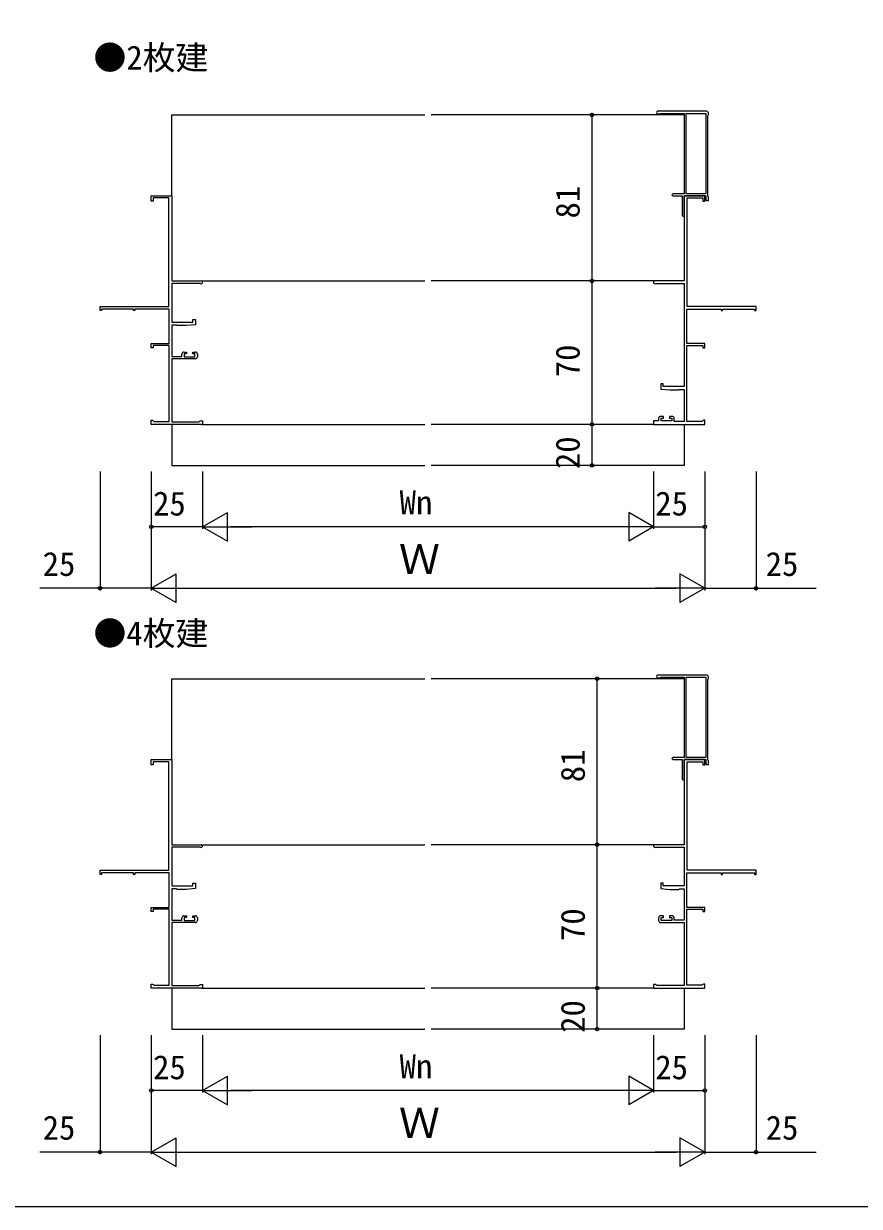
# Model space of a CAD drawing. Units: millimetres, scale not verified. Extents: x -700 to 700, y -1044 to 1038.
# Drawn here: x -312 to 95, y -1044 to -467 of the extents above; entities that cross this region are included whole.
import ezdxf
from ezdxf.enums import TextEntityAlignment as Align

# ---------------------------------------------------------------- set-up
doc = ezdxf.new("R2010")
doc.units = ezdxf.units.MM
doc.header["$LTSCALE"] = 6
for name, color, linetype in [('0-1_USER1', 3, 'Continuous'), ('0-2_YKK_11', 7, 'Continuous'), ('0-3_YKK_12', 2, 'Continuous'), ('0-4_YKK_D', 6, 'Continuous'), ('0-5_YKK_ZWAK', 7, 'Continuous')]:
    doc.layers.add(name, color=color, linetype=linetype)
doc.styles.add('ＭＳ ゴシック', font='')
doc.styles.get('ＭＳ ゴシック').set_extended_font_data('MS Gothic')

msp = doc.modelspace()

# ---------------------------------------------------------------- linework, layer by layer
at = {"layer": '0-2_YKK_11'}
for p, q in [((20.797, -509.35), (-2.853, -509.35)), ((-227.5, -627.851), (-227.5, -629.151)), ((20.797, -784.488), (-2.853, -784.488)), ((-227.5, -902.988), (-227.5, -904.288)), ((-2.5, -902.988), (-2.5, -904.288))]:
    msp.add_line(p, q, dxfattribs=at)
for points in [[(-2.853, -510.651), (-1.723, -510.651), (-1.463, -510.501), (-1.203, -510.351), (9.997, -510.351)], [(9.997, -510.351), (9.997, -549.651), (4.497, -549.651), (3.997, -550.151), (4.497, -550.651), (8.997, -550.651), (8.997, -560.151), (9.497, -560.651), (9.997, -560.151), (9.997, -550.651), (20.497, -550.651), (20.497, -552.951), (21.797, -552.951), (21.797, -551.251), (21.647, -550.991), (21.497, -550.731), (21.497, -540.651), (21.497, -511.57), (21.647, -511.31), (21.797, -511.051), (21.797, -510.35)], [(-241.4, -604.651), (-241.4, -551.651), (-249.1, -551.651), (-249.1, -553.151), (-250, -553.151), (-250, -550.651), (-240, -550.651), (-240, -592.151), (-225.7, -592.151)], [(11.4, -604.651), (11.4, -551.651), (19.1, -551.651), (19.1, -553.151), (20, -553.151), (20, -550.651), (10, -550.651), (10, -592.151), (-4.3, -592.151)], [(-226.12, -593.411), (-226.3, -593.351), (-240, -593.351), (-240, -612.251), (-229.7, -612.251), (-229.7, -610.951), (-228.5, -610.951), (-228.5, -613.557), (-233, -613.951), (-237.3, -613.951), (-237.494, -613.801), (-237.687, -613.651), (-240, -613.651), (-240, -628.951), (-235.1, -628.951), (-235.1, -627.851)], [(-3.88, -593.411), (-3.7, -593.351), (10, -593.351), (10, -643.651), (-0.3, -643.651), (-0.3, -642.351), (-1.5, -642.351), (-1.5, -644.957), (3, -645.351), (7.3, -645.351), (7.494, -645.201), (7.687, -645.051), (10, -645.051), (10, -660.751), (5.1, -660.751), (5.1, -659.251)], [(-228.5, -630.151), (-240, -630.151), (-240, -660.951), (-226.792, -660.951), (-226.496, -660.701), (-226.2, -660.451), (-225, -660.451), (-225, -662.151), (-250, -662.151), (-250, -660.151), (-249.4, -660.151), (-249.1, -660.451), (-248.8, -660.751), (-241.3, -660.751), (-241.3, -623.651), (-249.1, -623.651), (-249.1, -624.751), (-250, -624.751), (-250, -622.751), (-241.3, -622.751), (-241.3, -605.851), (-258, -605.851), (-258, -606.651), (-258.7, -606.651), (-258.7, -605.851), (-274.3, -605.851), (-274.3, -606.651), (-275, -606.651), (-275, -604.651), (-241.4, -604.651)], [(-2.5, -659.251), (-2.5, -660.451), (-5, -660.451), (-5, -662.151), (20, -662.151), (20, -660.151), (19.4, -660.151), (19.1, -660.451), (18.8, -660.751), (11.3, -660.751), (11.3, -623.651), (19.1, -623.651), (19.1, -624.751), (20, -624.751), (20, -622.751), (11.3, -622.751), (11.3, -605.851), (28, -605.851), (28, -606.651), (28.7, -606.651), (28.7, -605.851), (44.3, -605.851), (44.3, -606.651), (45, -606.651), (45, -604.651), (11.4, -604.651)], [(-234.1, -626.851), (-232.8, -626.851), (-232.8, -627.651), (-233.9, -627.651), (-233.9, -629.151), (-228.7, -629.151), (-228.7, -627.651), (-229.8, -627.651), (-229.8, -626.851), (-228.5, -626.851)], [(4.1, -658.251), (2.8, -658.251), (2.8, -659.051), (3.9, -659.051), (3.9, -660.451), (-1.3, -660.451), (-1.3, -659.051), (-0.2, -659.051), (-0.2, -658.251), (-1.5, -658.251)], [(-2.853, -785.788), (-1.723, -785.788), (-1.463, -785.638), (-1.203, -785.488), (9.997, -785.488)], [(9.997, -785.488), (9.997, -824.788), (4.497, -824.788), (3.997, -825.288), (4.497, -825.788), (8.997, -825.788), (8.997, -835.288), (9.497, -835.788), (9.997, -835.288), (9.997, -825.788), (20.497, -825.788), (20.497, -828.088), (21.797, -828.088), (21.797, -826.388), (21.647, -826.128), (21.497, -825.868), (21.497, -815.788), (21.497, -786.707), (21.647, -786.447), (21.797, -786.188), (21.797, -785.488)], [(-241.4, -879.788), (-241.4, -826.788), (-249.1, -826.788), (-249.1, -828.288), (-250, -828.288), (-250, -825.788), (-240, -825.788), (-240, -867.288), (-225.7, -867.288)], [(11.4, -879.788), (11.4, -826.788), (19.1, -826.788), (19.1, -828.288), (20, -828.288), (20, -825.788), (10, -825.788), (10, -867.288), (-4.3, -867.288)], [(-226.12, -868.548), (-226.3, -868.488), (-240, -868.488), (-240, -887.388), (-229.7, -887.388), (-229.7, -886.088), (-228.5, -886.088), (-228.5, -888.694), (-233, -889.088), (-237.3, -889.088), (-237.494, -888.938), (-237.687, -888.788), (-240, -888.788), (-240, -904.088), (-235.1, -904.088), (-235.1, -902.988)], [(-3.88, -868.548), (-3.7, -868.488), (10, -868.488), (10, -887.388), (-0.3, -887.388), (-0.3, -886.088), (-1.5, -886.088), (-1.5, -888.694), (3, -889.088), (7.3, -889.088), (7.494, -888.938), (7.687, -888.788), (10, -888.788), (10, -904.088), (5.1, -904.088), (5.1, -902.988)], [(-228.5, -905.288), (-240, -905.288), (-240, -936.088), (-226.792, -936.088), (-226.496, -935.838), (-226.2, -935.588), (-225, -935.588), (-225, -937.288), (-250, -937.288), (-250, -935.288), (-249.4, -935.288), (-249.1, -935.588), (-248.8, -935.888), (-241.3, -935.888), (-241.3, -898.788), (-249.1, -898.788), (-249.1, -899.888), (-250, -899.888), (-250, -897.888), (-241.3, -897.888), (-241.3, -880.988), (-258, -880.988), (-258, -881.788), (-258.7, -881.788), (-258.7, -880.988), (-274.3, -880.988), (-274.3, -881.788), (-275, -881.788), (-275, -879.788), (-241.4, -879.788)], [(-1.5, -905.288), (10, -905.288), (10, -936.088), (-3.208, -936.088), (-3.504, -935.838), (-3.8, -935.588), (-5, -935.588), (-5, -937.288), (20, -937.288), (20, -935.288), (19.4, -935.288), (19.1, -935.588), (18.8, -935.888), (11.3, -935.888), (11.3, -898.788), (19.1, -898.788), (19.1, -899.888), (20, -899.888), (20, -897.888), (11.3, -897.888), (11.3, -880.988), (28, -880.988), (28, -881.788), (28.7, -881.788), (28.7, -880.988), (44.3, -880.988), (44.3, -881.788), (45, -881.788), (45, -879.788), (11.4, -879.788)], [(-234.1, -901.988), (-232.8, -901.988), (-232.8, -902.788), (-233.9, -902.788), (-233.9, -904.288), (-228.7, -904.288), (-228.7, -902.788), (-229.8, -902.788), (-229.8, -901.988), (-228.5, -901.988)], [(4.1, -901.988), (2.8, -901.988), (2.8, -902.788), (3.9, -902.788), (3.9, -904.288), (-1.3, -904.288), (-1.3, -902.788), (-0.2, -902.788), (-0.2, -901.988), (-1.5, -901.988)]]:
    msp.add_lwpolyline(points, dxfattribs=at)
for points in [[(10.997, -549.651), (10.997, -510.35), (20.497, -510.35), (20.497, -540.651), (20.497, -549.651)], [(10.997, -824.788), (10.997, -785.488), (20.497, -785.488), (20.497, -815.788), (20.497, -824.788)]]:
    msp.add_lwpolyline(points, close=True, dxfattribs=at)
for centre, radius, start, end in [((-2.853, -510.001), 0.65, 90.00001, 179.99999), ((-2.853, -510.001), 0.65, 180.00001, 269.99999), ((20.797, -510.35), 1, 0.00001, 89.99999), ((-225.7, -592.851), 0.7, 233.1301, 90.00001), ((-4.3, -592.851), 0.7, 89.99999, 306.8699), ((-234.1, -627.851), 1, 90.00001, 179.99999), ((-228.5, -627.851), 1, 0.00001, 89.99999), ((-228.5, -629.151), 1, 270.00001, 359.99999), ((-1.5, -659.251), 1, 90.00001, 179.99999), ((4.1, -659.251), 1, 0.00001, 89.99999), ((-2.853, -785.138), 0.65, 90.00001, 179.99999), ((20.797, -785.488), 1, 0.00001, 89.99999), ((-2.853, -785.138), 0.65, 180.00001, 269.99999), ((-225.7, -867.988), 0.7, 233.1301, 90.00001), ((-4.3, -867.988), 0.7, 89.99999, 306.8699), ((-234.1, -902.988), 1, 90.00001, 179.99999), ((-228.5, -902.988), 1, 0.00001, 89.99999), ((-228.5, -904.288), 1, 270.00001, 359.99999), ((-1.5, -902.988), 1, 90.00001, 179.99999), ((-1.5, -904.288), 1, 180.00001, 269.99999), ((4.1, -902.988), 1, 0.00001, 89.99999)]:
    msp.add_arc(centre, radius, start, end, dxfattribs=at)
at = {"layer": '0-3_YKK_12'}
for p, q in [((-240, -550.651), (-240, -511.151)), ((-240, -511.151), (-116.5, -511.151)), ((9.997, -511.151), (-113.5, -511.151)), ((-225.7, -592.151), (-116.5, -592.151)), ((-4.3, -592.151), (-113.5, -592.151)), ((-240, -662.151), (-240, -682.151)), ((-225.3, -662.151), (-116.5, -662.151)), ((-4.7, -662.151), (-113.5, -662.151)), ((10, -662.151), (10, -682.151)), ((-240, -682.151), (-116.5, -682.151)), ((10, -682.151), (-113.5, -682.151)), ((9.997, -786.288), (-113.5, -786.288)), ((-225.7, -867.288), (-116.5, -867.288)), ((-4.3, -867.288), (-113.5, -867.288)), ((-240, -937.288), (-240, -957.288)), ((-225.3, -937.288), (-116.5, -937.288)), ((-4.7, -937.288), (-113.5, -937.288)), ((10, -937.288), (10, -957.288)), ((-240, -957.288), (-116.5, -957.288)), ((10, -957.288), (-113.5, -957.288))]:
    msp.add_line(p, q, dxfattribs=at)
msp.add_lwpolyline([(-240, -825.788), (-240, -786.288), (-116.5, -786.288)], dxfattribs=at)
at = {"layer": '0-4_YKK_D'}
for p, q in [((-8, -511.151), (-36, -511.151)), ((-35, -592.151), (-35, -511.151)), ((-8, -592.151), (-36, -592.151)), ((-8, -592.151), (-36, -592.151)), ((-35, -662.151), (-35, -592.151)), ((-8, -662.151), (-36, -662.151)), ((-8, -662.151), (-36, -662.151)), ((-35, -682.151), (-35, -662.151)), ((-275, -685.151), (-275, -743.151)), ((-250, -685.151), (-250, -713.151)), ((-250, -685.151), (-250, -743.151)), ((-250, -685.151), (-250, -743.151)), ((-225, -685.151), (-225, -713.151)), ((-225, -685.151), (-225, -713.151)), ((-8, -682.151), (-36, -682.151)), ((-5, -685.151), (-5, -713.151)), ((-5, -685.151), (-5, -713.151)), ((20, -685.151), (20, -713.151)), ((20, -685.151), (20, -743.151)), ((20, -685.151), (20, -743.151)), ((45, -685.151), (45, -743.151)), ((-225, -712.151), (-212.876, -705.151)), ((-212.876, -719.151), (-212.876, -705.151)), ((-5, -712.151), (-17.124, -705.151)), ((-17.124, -705.151), (-17.124, -719.151)), ((-225, -712.151), (-250, -712.151)), ((-225, -712.151), (-212.876, -719.151)), ((-225, -712.151), (-200.751, -712.151)), ((-19, -712.151), (-211, -712.151)), ((-5, -712.151), (-29.249, -712.151)), ((-5, -712.151), (-17.124, -719.151)), ((-5, -712.151), (20, -712.151)), ((-250, -742.151), (-237.876, -735.151)), ((-237.876, -749.151), (-237.876, -735.151)), ((20, -742.151), (7.876, -735.151)), ((7.876, -735.151), (7.876, -749.151)), ((-250, -742.151), (-237.876, -749.151)), ((-250, -742.151), (-225.751, -742.151)), ((-236, -742.151), (6, -742.151)), ((20, -742.151), (-4.249, -742.151)), ((20, -742.151), (7.876, -749.151)), ((-8, -786.288), (-33.5, -786.288)), ((-32.5, -867.288), (-32.5, -786.288)), ((-8, -867.288), (-33.5, -867.288)), ((-8, -867.288), (-33.5, -867.288)), ((-32.5, -937.288), (-32.5, -867.288)), ((-8, -937.288), (-33.5, -937.288)), ((-8, -937.288), (-33.5, -937.288)), ((-32.5, -957.288), (-32.5, -937.288)), ((-8, -957.288), (-33.5, -957.288)), ((-275, -960.288), (-275, -1018.288)), ((-250, -960.288), (-250, -988.288)), ((-250, -960.288), (-250, -1018.288)), ((-250, -960.288), (-250, -1018.288)), ((-225, -960.288), (-225, -988.288)), ((-225, -960.288), (-225, -988.288)), ((-5, -960.288), (-5, -988.288)), ((-5, -960.288), (-5, -988.288)), ((20, -960.288), (20, -988.288)), ((20, -960.288), (20, -1018.288)), ((20, -960.288), (20, -1018.288)), ((45, -960.288), (45, -1018.288)), ((-225, -987.288), (-212.876, -980.288)), ((-212.876, -994.288), (-212.876, -980.288)), ((-5, -987.288), (-17.124, -980.288)), ((-17.124, -980.288), (-17.124, -994.288)), ((-225, -987.288), (-250, -987.288)), ((-225, -987.288), (-212.876, -994.288)), ((-225, -987.288), (-200.751, -987.288)), ((-19, -987.288), (-211, -987.288)), ((-5, -987.288), (-29.249, -987.288)), ((-5, -987.288), (-17.124, -994.288)), ((-5, -987.288), (20, -987.288)), ((-250, -1017.288), (-237.876, -1010.288)), ((-237.876, -1024.288), (-237.876, -1010.288)), ((20, -1017.288), (7.876, -1010.288)), ((7.876, -1010.288), (7.876, -1024.288)), ((-250, -1017.288), (-237.876, -1024.288)), ((-250, -1017.288), (-225.751, -1017.288)), ((-236, -1017.288), (6, -1017.288)), ((20, -1017.288), (-4.249, -1017.288)), ((20, -1017.288), (7.876, -1024.288))]:
    msp.add_line(p, q, dxfattribs=at)
for points in [[(-250, -742.151), (-275, -742.151), (-304.309, -742.151)], [(20, -742.151), (45, -742.151), (74.309, -742.151)], [(-250, -1017.288), (-275, -1017.288), (-304.309, -1017.288)], [(20, -1017.288), (45, -1017.288), (74.309, -1017.288)]]:
    msp.add_lwpolyline(points, dxfattribs=at)
for centre in [(-35, -511.151), (-35, -592.151), (-35, -592.151), (-35, -662.151), (-35, -662.151), (-35, -682.151), (-250, -712.151), (20, -712.151), (-275, -742.151), (45, -742.151), (-32.5, -786.288), (-32.5, -867.288), (-32.5, -867.288), (-32.5, -937.288), (-32.5, -937.288), (-32.5, -957.288), (-250, -987.288), (20, -987.288), (-275, -1017.288), (45, -1017.288)]:
    msp.add_circle(centre, 0.85, dxfattribs=at)
at = {"layer": '0-5_YKK_ZWAK'}
msp.add_lwpolyline([(-700, -1043.8), (700, -1043.8), (700, 996.2)], dxfattribs=at)

# ---------------------------------------------------------------- texts
at = {"layer": '0-1_USER1', "style": 'ＭＳ ゴシック'}
for s, p in [('●2枚建', (-278.182, -492.527)), ('●4枚建', (-278.182, -773.527))]:
    msp.add_text(s, height=11.73, dxfattribs=at).set_placement(p, align=Align.BOTTOM_LEFT)
at = {"layer": '0-4_YKK_D', "style": 'ＭＳ ゴシック'}
for s, p in [('81', (-37.5, -561.651)), ('70', (-37.5, -639.151)), ('20', (-37.5, -683.969)), ('81', (-35, -836.788)), ('70', (-35, -914.288)), ('20', (-35, -959.106))]:
    msp.add_text(s, height=11.73, rotation=90, dxfattribs=at).set_placement(p, align=Align.BOTTOM_LEFT)
for s, height, p in [('25', 11.73, (-249.136, -710.151)), ('Wn', 11.73, (-128.864, -709.651)), ('25', 11.73, (-4.136, -710.151)), ('Ｗ', 14.66, (-129.205, -739.651)), ('25', 11.73, (-302.991, -739.651)), ('25', 11.73, (49.718, -739.651)), ('Wn', 11.73, (-128.864, -984.788)), ('25', 11.73, (-249.136, -985.288)), ('25', 11.73, (-4.136, -985.288)), ('Ｗ', 14.66, (-129.205, -1014.788)), ('25', 11.73, (-302.991, -1014.788)), ('25', 11.73, (49.718, -1014.788))]:
    msp.add_text(s, height=height, dxfattribs=at).set_placement(p, align=Align.BOTTOM_LEFT)

doc.saveas('drawing.dxf')
